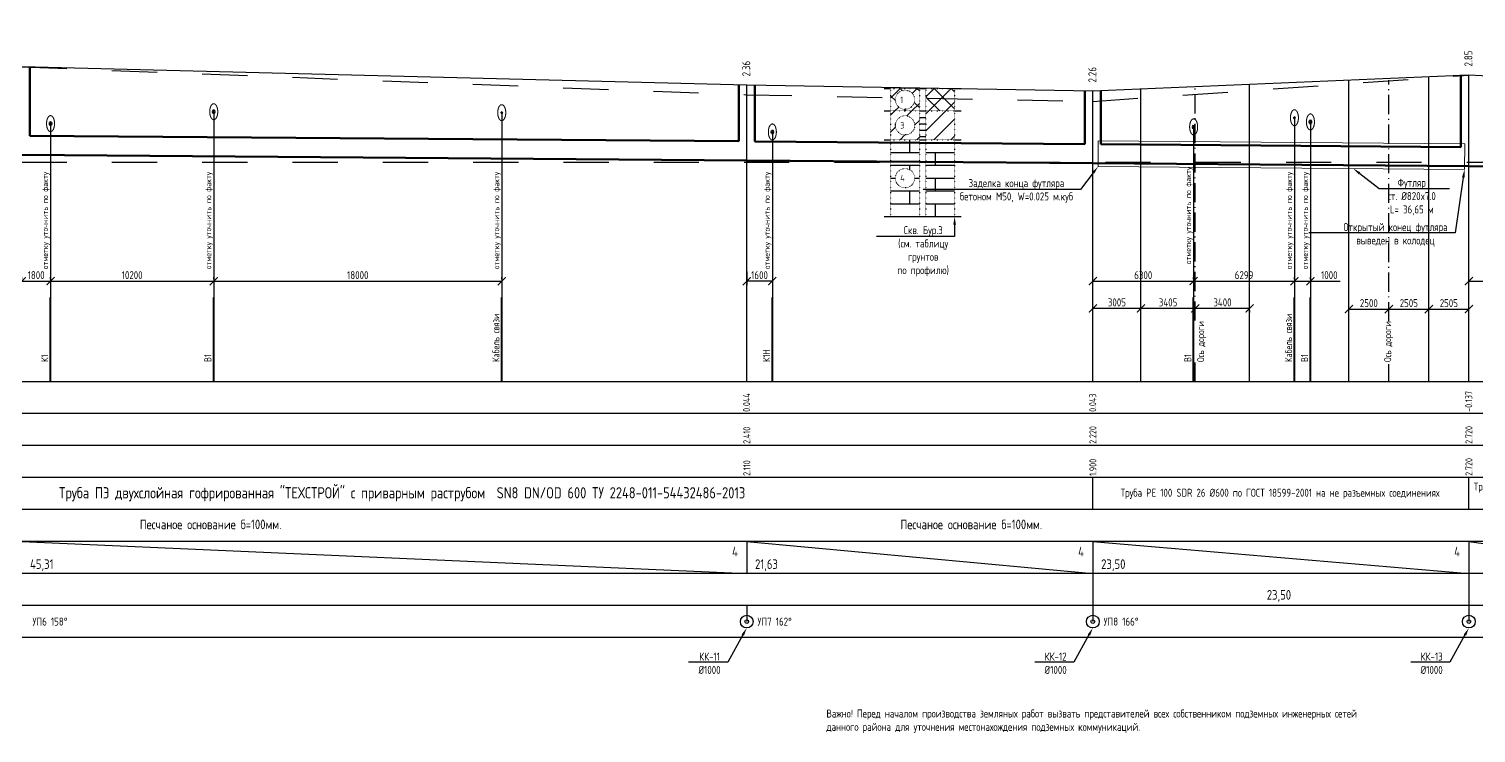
# Model space of a CAD drawing. Header units: millimetres. Extents: x 24859265 to 26550985, y 32092698 to 33532929.
# Drawn here: x 26192365 to 26237585, y 33120141 to 33142143 of the extents above; entities that cross this region are included whole.
import ezdxf
from ezdxf import colors
from ezdxf.entities.mleader import LeaderData, LeaderLine
from ezdxf.math import Vec2, Vec3

# ---------------------------------------------------------------- set-up
doc = ezdxf.new("R2010")
doc.units = ezdxf.units.MM
for name, pattern in [('ACAD_ISO10W100', [18.5, 12, -3, 0.5, -3]), ('L1', [1, 0, 1]), ('L2', [1, 0, 1]), ('L3', [1, 0, 1]), ('Штриховая', [2822.222233, 1411.111116, -1411.111116])]:
    doc.linetypes.add(name, pattern=pattern)
doc.layers.add('Выноски', color=7, linetype='Continuous')
doc.layers.add('Рамка и штамп', color=7, linetype='Continuous')
doc.layers.add('К1', color=30, linetype='Continuous', lineweight=40)
doc.layers.add('Труба профиль', color=7, linetype='Continuous', lineweight=50)
doc.styles.add('GOST 2.304', font='GOST_0.TTF')
doc.styles.get("Standard").update_dxf_attribs({"font": 'arial.ttf'})
doc.dimstyles.new('ISO-25', dxfattribs={"dimtxt": 2.5, "dimasz": 2.5, "dimexe": 1.25, "dimexo": 0.625, "dimtad": 1, "dimtxsty": 'Standard', "dimcen": 2.5, "dimadec": 0, "dimazin": 0, "dimtfac": 1, "dimtmove": 0, "dimatfit": 3, "dimfxl": 1, "dimarcsym": 0})

# ---------------------------------------------------------------- blocks, each defined once
blk = doc.blocks.new('_ArchTick')
at = {"color": 0, "linetype": 'ByBlock', "const_width": 0.15}
blk.add_lwpolyline([(-0.5, -0.5), (0.5, 0.5)], dxfattribs=at)
blk = doc.blocks.new('*D78')
at = {"color": 0, "lineweight": -2, "transparency": 16777216}
for p, q in [((26192140, 33134325), (26192140, 33134388)), ((26192140, 33134263), (26193040, 33134263)), ((26193040, 33134200), (26193040, 33134138))]:
    blk.add_line(p, q, dxfattribs=at)
at = {"color": 0, "lineweight": -2, "transparency": 16777216, "xscale": 250, "yscale": 250, "zscale": 250, "rotation": 180}
blk.add_blockref('_ArchTick', (26192140, 33134263), dxfattribs=at)
at = {"color": 0, "lineweight": -2, "transparency": 16777216, "xscale": 250, "yscale": 250, "zscale": 250}
blk.add_blockref('_ArchTick', (26193040, 33134263), dxfattribs=at)
at = {"color": 0, "transparency": 16777216, "insert": (26192590, 33134450), "char_height": 250, "attachment_point": 5, "style": 'GOST 2.304'}
blk.add_mtext('1800', dxfattribs=at)
blk = doc.blocks.new('*D79')
at = {"color": 0, "lineweight": -2, "transparency": 16777216}
for p, q in [((26193040, 33134325), (26193040, 33134388)), ((26193040, 33134263), (26198140, 33134263)), ((26198140, 33134306), (26198140, 33134138))]:
    blk.add_line(p, q, dxfattribs=at)
at = {"color": 0, "lineweight": -2, "transparency": 16777216, "xscale": 250, "yscale": 250, "zscale": 250, "rotation": 180}
blk.add_blockref('_ArchTick', (26193040, 33134263), dxfattribs=at)
at = {"color": 0, "lineweight": -2, "transparency": 16777216, "xscale": 250, "yscale": 250, "zscale": 250}
blk.add_blockref('_ArchTick', (26198140, 33134263), dxfattribs=at)
at = {"color": 0, "transparency": 16777216, "insert": (26195590, 33134450), "char_height": 250, "attachment_point": 5, "style": 'GOST 2.304'}
blk.add_mtext('10200', dxfattribs=at)
blk = doc.blocks.new('*D80')
at = {"color": 0, "lineweight": -2, "transparency": 16777216}
for p, q in [((26198140, 33134325), (26198140, 33134388)), ((26198140, 33134263), (26207140, 33134263)), ((26207140, 33134325), (26207140, 33134388))]:
    blk.add_line(p, q, dxfattribs=at)
at = {"color": 0, "lineweight": -2, "transparency": 16777216, "xscale": 250, "yscale": 250, "zscale": 250, "rotation": 180}
blk.add_blockref('_ArchTick', (26198140, 33134263), dxfattribs=at)
at = {"color": 0, "lineweight": -2, "transparency": 16777216, "xscale": 250, "yscale": 250, "zscale": 250}
blk.add_blockref('_ArchTick', (26207140, 33134263), dxfattribs=at)
at = {"color": 0, "transparency": 16777216, "insert": (26202640, 33134450), "char_height": 250, "attachment_point": 5, "style": 'GOST 2.304'}
blk.add_mtext('18000', dxfattribs=at)
blk = doc.blocks.new('*D81')
at = {"color": 0, "lineweight": -2, "transparency": 16777216}
for p, q in [((26214795, 33134568), (26214795, 33134138)), ((26215595, 33134568), (26215595, 33134138)), ((26215595, 33134263), (26214795, 33134263))]:
    blk.add_line(p, q, dxfattribs=at)
at = {"color": 0, "lineweight": -2, "transparency": 16777216, "xscale": 250, "yscale": 250, "zscale": 250, "rotation": 180}
blk.add_blockref('_ArchTick', (26214795, 33134263), dxfattribs=at)
at = {"color": 0, "lineweight": -2, "transparency": 16777216, "xscale": 250, "yscale": 250, "zscale": 250}
blk.add_blockref('_ArchTick', (26215595, 33134263), dxfattribs=at)
at = {"color": 0, "transparency": 16777216, "insert": (26215195, 33134450), "char_height": 250, "attachment_point": 5, "style": 'GOST 2.304'}
blk.add_mtext('1600', dxfattribs=at)
blk = doc.blocks.new('*D82')
at = {"color": 0, "lineweight": -2, "transparency": 16777216}
for p, q in [((26225610, 33134325), (26225610, 33134388)), ((26225610, 33134263), (26228760, 33134263)), ((26228760, 33134325), (26228760, 33134388))]:
    blk.add_line(p, q, dxfattribs=at)
at = {"color": 0, "lineweight": -2, "transparency": 16777216, "xscale": 250, "yscale": 250, "zscale": 250, "rotation": 180}
blk.add_blockref('_ArchTick', (26225610, 33134263), dxfattribs=at)
at = {"color": 0, "lineweight": -2, "transparency": 16777216, "xscale": 250, "yscale": 250, "zscale": 250}
blk.add_blockref('_ArchTick', (26228760, 33134263), dxfattribs=at)
at = {"color": 0, "transparency": 16777216, "insert": (26227185, 33134450), "char_height": 250, "attachment_point": 5, "style": 'GOST 2.304'}
blk.add_mtext('6300', dxfattribs=at)
blk = doc.blocks.new('*D83')
at = {"color": 0, "lineweight": -2, "transparency": 16777216}
for p, q in [((26228760, 33134325), (26228760, 33134388)), ((26228760, 33134263), (26231909, 33134263)), ((26231909, 33134325), (26231909, 33134388))]:
    blk.add_line(p, q, dxfattribs=at)
at = {"color": 0, "lineweight": -2, "transparency": 16777216, "xscale": 250, "yscale": 250, "zscale": 250, "rotation": 180}
blk.add_blockref('_ArchTick', (26228760, 33134263), dxfattribs=at)
at = {"color": 0, "lineweight": -2, "transparency": 16777216, "xscale": 250, "yscale": 250, "zscale": 250}
blk.add_blockref('_ArchTick', (26231909, 33134263), dxfattribs=at)
at = {"color": 0, "transparency": 16777216, "insert": (26230334, 33134450), "char_height": 250, "attachment_point": 5, "style": 'GOST 2.304'}
blk.add_mtext('6299', dxfattribs=at)
blk = doc.blocks.new('*D84')
at = {"color": 0, "lineweight": -2, "transparency": 16777216}
for p, q in [((26231909, 33134325), (26231909, 33134388)), ((26231909, 33134263), (26232409, 33134263)), ((26232409, 33134325), (26232409, 33134388)), ((26232409, 33134263), (26233338, 33134263))]:
    blk.add_line(p, q, dxfattribs=at)
at = {"color": 0, "lineweight": -2, "transparency": 16777216, "xscale": 250, "yscale": 250, "zscale": 250, "rotation": 180}
blk.add_blockref('_ArchTick', (26231909, 33134263), dxfattribs=at)
at = {"color": 0, "lineweight": -2, "transparency": 16777216, "xscale": 250, "yscale": 250, "zscale": 250}
blk.add_blockref('_ArchTick', (26232409, 33134263), dxfattribs=at)
at = {"color": 0, "transparency": 16777216, "insert": (26232999, 33134450), "char_height": 250, "attachment_point": 5, "style": 'GOST 2.304'}
blk.add_mtext('1000', dxfattribs=at)
blk = doc.blocks.new('*D85')
at = {"color": 0, "lineweight": -2, "transparency": 16777216}
for p, q in [((26237360, 33134325), (26237360, 33134388)), ((26237360, 33134263), (26239807, 33134263)), ((26239807, 33134325), (26239807, 33134388))]:
    blk.add_line(p, q, dxfattribs=at)
at = {"color": 0, "lineweight": -2, "transparency": 16777216, "xscale": 250, "yscale": 250, "zscale": 250, "rotation": 180}
blk.add_blockref('_ArchTick', (26237360, 33134263), dxfattribs=at)
at = {"color": 0, "lineweight": -2, "transparency": 16777216, "xscale": 250, "yscale": 250, "zscale": 250}
blk.add_blockref('_ArchTick', (26239807, 33134263), dxfattribs=at)
at = {"color": 0, "transparency": 16777216, "insert": (26238583, 33134450), "char_height": 250, "attachment_point": 5, "style": 'GOST 2.304'}
blk.add_mtext('4894', dxfattribs=at)
blk = doc.blocks.new('*D97')
at = {"color": 0, "lineweight": -2, "transparency": 16777216}
for p, q in [((26228810, 33133474), (26228810, 33133536)), ((26230510, 33133411), (26228810, 33133411)), ((26230510, 33133349), (26230510, 33133286))]:
    blk.add_line(p, q, dxfattribs=at)
at = {"color": 0, "lineweight": -2, "transparency": 16777216, "xscale": 250, "yscale": 250, "zscale": 250, "rotation": 180}
blk.add_blockref('_ArchTick', (26228810, 33133411), dxfattribs=at)
at = {"color": 0, "lineweight": -2, "transparency": 16777216, "xscale": 250, "yscale": 250, "zscale": 250}
blk.add_blockref('_ArchTick', (26230510, 33133411), dxfattribs=at)
at = {"color": 0, "transparency": 16777216, "insert": (26229660, 33133599), "char_height": 250, "attachment_point": 5, "style": 'GOST 2.304'}
blk.add_mtext('3400', dxfattribs=at)
blk = doc.blocks.new('*D98')
at = {"color": 0, "lineweight": -2, "transparency": 16777216}
for p, q in [((26227110, 33133474), (26227110, 33133536)), ((26228812, 33133411), (26227110, 33133411)), ((26228812, 33133474), (26228812, 33133536))]:
    blk.add_line(p, q, dxfattribs=at)
at = {"color": 0, "lineweight": -2, "transparency": 16777216, "xscale": 250, "yscale": 250, "zscale": 250, "rotation": 180}
blk.add_blockref('_ArchTick', (26227110, 33133411), dxfattribs=at)
at = {"color": 0, "lineweight": -2, "transparency": 16777216, "xscale": 250, "yscale": 250, "zscale": 250}
blk.add_blockref('_ArchTick', (26228812, 33133411), dxfattribs=at)
at = {"color": 0, "transparency": 16777216, "insert": (26227961, 33133599), "char_height": 250, "attachment_point": 5, "style": 'GOST 2.304'}
blk.add_mtext('3405', dxfattribs=at)
blk = doc.blocks.new('*D99')
at = {"color": 0, "lineweight": -2, "transparency": 16777216}
for p, q in [((26225610, 33133474), (26225610, 33133537)), ((26227112, 33133412), (26225610, 33133412)), ((26227112, 33133474), (26227112, 33133537))]:
    blk.add_line(p, q, dxfattribs=at)
at = {"color": 0, "lineweight": -2, "transparency": 16777216, "xscale": 250, "yscale": 250, "zscale": 250, "rotation": 180}
blk.add_blockref('_ArchTick', (26225610, 33133412), dxfattribs=at)
at = {"color": 0, "lineweight": -2, "transparency": 16777216, "xscale": 250, "yscale": 250, "zscale": 250}
blk.add_blockref('_ArchTick', (26227112, 33133412), dxfattribs=at)
at = {"color": 0, "transparency": 16777216, "insert": (26226361, 33133599), "char_height": 250, "attachment_point": 5, "style": 'GOST 2.304'}
blk.add_mtext('3005', dxfattribs=at)
blk = doc.blocks.new('*D100')
at = {"color": 0, "lineweight": -2, "transparency": 16777216}
for p, q in [((26233610, 33133451), (26233610, 33133513)), ((26233610, 33133388), (26234860, 33133388)), ((26234860, 33133451), (26234860, 33133513))]:
    blk.add_line(p, q, dxfattribs=at)
at = {"color": 0, "lineweight": -2, "transparency": 16777216, "xscale": 250, "yscale": 250, "zscale": 250, "rotation": 180}
blk.add_blockref('_ArchTick', (26233610, 33133388), dxfattribs=at)
at = {"color": 0, "lineweight": -2, "transparency": 16777216, "xscale": 250, "yscale": 250, "zscale": 250}
blk.add_blockref('_ArchTick', (26234860, 33133388), dxfattribs=at)
at = {"color": 0, "transparency": 16777216, "insert": (26234235, 33133576), "char_height": 250, "attachment_point": 5, "style": 'GOST 2.304'}
blk.add_mtext('2500', dxfattribs=at)
blk = doc.blocks.new('*D101')
at = {"color": 0, "lineweight": -2, "transparency": 16777216}
for p, q in [((26234857, 33133451), (26234857, 33133513)), ((26234857, 33133388), (26236110, 33133388)), ((26236110, 33133451), (26236110, 33133513))]:
    blk.add_line(p, q, dxfattribs=at)
at = {"color": 0, "lineweight": -2, "transparency": 16777216, "xscale": 250, "yscale": 250, "zscale": 250, "rotation": 180}
blk.add_blockref('_ArchTick', (26234857, 33133388), dxfattribs=at)
at = {"color": 0, "lineweight": -2, "transparency": 16777216, "xscale": 250, "yscale": 250, "zscale": 250}
blk.add_blockref('_ArchTick', (26236110, 33133388), dxfattribs=at)
at = {"color": 0, "transparency": 16777216, "insert": (26235483, 33133576), "char_height": 250, "attachment_point": 5, "style": 'GOST 2.304'}
blk.add_mtext('2505', dxfattribs=at)
blk = doc.blocks.new('*D102')
at = {"color": 0, "lineweight": -2, "transparency": 16777216}
for p, q in [((26236107, 33133450), (26236107, 33133513)), ((26236107, 33133388), (26237360, 33133388)), ((26237360, 33133450), (26237360, 33133513))]:
    blk.add_line(p, q, dxfattribs=at)
at = {"color": 0, "lineweight": -2, "transparency": 16777216, "xscale": 250, "yscale": 250, "zscale": 250, "rotation": 180}
blk.add_blockref('_ArchTick', (26236107, 33133388), dxfattribs=at)
at = {"color": 0, "lineweight": -2, "transparency": 16777216, "xscale": 250, "yscale": 250, "zscale": 250}
blk.add_blockref('_ArchTick', (26237360, 33133388), dxfattribs=at)
at = {"color": 0, "transparency": 16777216, "insert": (26236733, 33133575), "char_height": 250, "attachment_point": 5, "style": 'GOST 2.304'}
blk.add_mtext('2505', dxfattribs=at)

msp = doc.modelspace()

# ---------------------------------------------------------------- hatches: boundary and pattern name
at = {"linetype": 'Continuous'}
h = msp.add_hatch(dxfattribs=at)
h.set_pattern_fill('TEHNO', color=256, scale=3000, style=0)
h.set_pattern_definition([(45, (26214290.14, 33140281.27), (-265.165, 265.165), []), (135, (26214290.14, 33140281.27), (-265.165, -265.165), [])])
edge = h.paths.add_edge_path(flags=16)
edge.add_arc((26219740.1353, 33139931.2715), 300, 0, 360)
h.paths.add_polyline_path([(26220390.1353, 33139581.2715), (26221290.1353, 33139581.2715), (26221290.1353, 33140281.2715), (26220390.1353, 33140281.2715)])
h.paths.add_polyline_path([(26219290.1353, 33139581.2715), (26220190.1353, 33139581.2715), (26220190.1353, 33140281.2715), (26219290.1353, 33140281.2715)])
h = msp.add_hatch(dxfattribs=at)
h.set_pattern_fill('SUGL_D', color=256, scale=3000, style=0)
h.set_pattern_definition([(45, (26214290.14, 33140281.27), (-265.165, 265.165), [])])
edge = h.paths.add_edge_path(flags=16)
edge.add_arc((26219740.1353, 33139131.2715), 300, 0, 360)
h.paths.add_polyline_path([(26220390.1353, 33138681.2715), (26221290.1353, 33138681.2715), (26221290.1353, 33139581.2715), (26220390.1353, 33139581.2715)])
h.paths.add_polyline_path([(26219290.1353, 33138681.2715), (26220190.1353, 33138681.2715), (26220190.1353, 33139581.2715), (26219290.1353, 33139581.2715)])
h = msp.add_hatch(dxfattribs=at)
h.set_pattern_fill('IZVEST', color=256, scale=2000, style=0)
h.set_pattern_definition([(0, (26214290.14, 33140281.27), (0, 400), []), (90, (26214290.1, 33140281.3), (-800, 400), [400, -400])])
edge = h.paths.add_edge_path(flags=16)
edge.add_arc((26219740.1353, 33137481.2715), 300, 0, 360)
h.paths.add_polyline_path([(26220390.1353, 33136281.2715), (26221290.1353, 33136281.2715), (26221290.1353, 33138681.2715), (26220390.1353, 33138681.2715)])
h.paths.add_polyline_path([(26219290.1353, 33136281.2715), (26220190.1353, 33136281.2715), (26220190.1353, 33138681.2715), (26219290.1353, 33138681.2715)])

# ---------------------------------------------------------------- linework, layer by layer
for p, q in [((26214794.681, 33140388.0291), (26192139.681, 33140958.0291)), ((26214794.681, 33131125.0248), (26214794.681, 33140388.0291)), ((26225609.681, 33140198.0291), (26214794.681, 33140388.0291)), ((26237359.681, 33140698.0291), (26225609.681, 33140198.0291)), ((26230509.681, 33131125.0248), (26230509.681, 33140406.5398)), ((26233609.681, 33131125.0248), (26233609.681, 33140538.4547)), ((26236109.681, 33131125.0248), (26236109.681, 33140644.8377)), ((26237359.681, 33131125.0248), (26237359.681, 33140698.0291)), ((26244824.681, 33140328.0291), (26237359.681, 33140698.0291)), ((26225609.681, 33131125.0248), (26225609.681, 33140198.0291)), ((26227109.681, 33131125.0248), (26227109.681, 33140261.8589)), ((26198139.681, 33139507.0691), (26198139.681, 33132332.3111)), ((26207139.681, 33139507.0691), (26207139.681, 33132332.3111)), ((26193039.681, 33139134.5186), (26193039.681, 33132332.3111)), ((26228759.681, 33139032.0717), (26228759.681, 33132490.4101)), ((26231909.1296, 33139347.55), (26231909.1296, 33132332.3111)), ((26232409.3471, 33139187.3674), (26232409.3471, 33131125.0248)), ((26215594.681, 33138873.9727), (26215594.681, 33132332.3111)), ((26228809.681, 33131125.0248), (26228809.681, 33131717.3392)), ((26234859.681, 33131125.0248), (26234859.681, 33131663.4362)), ((26192139.6796, 33126125.0248), (26214794.6699, 33125125.0248)), ((26214794.6796, 33126125.0248), (26225609.6699, 33125125.0248)), ((26225609.6796, 33126125.0248), (26237359.6699, 33125125.0248)), ((26237359.6796, 33126125.0248), (26244824.6699, 33125125.0248))]:
    msp.add_line(p, q)
at = {"linetype": 'ACAD_ISO10W100', "ltscale": 50}
for p, q in [((26234859.681, 33133008.0152), (26234859.681, 33140538.4547)), ((26228809.681, 33133028.3495), (26228809.681, 33140334.1994))]:
    msp.add_line(p, q, dxfattribs=at)
at = {"color": 0}
for p, q in [((26219090.1353, 33140281.2715), (26219290.1353, 33140281.2715)), ((26220190.1353, 33140281.2715), (26220390.1353, 33140281.2715)), ((26221290.1353, 33140281.2715), (26221490.1353, 33140281.2715)), ((26219090.1353, 33139581.2715), (26219290.1353, 33139581.2715)), ((26220190.1353, 33139581.2715), (26220390.1353, 33139581.2715)), ((26220190.1353, 33139581.2715), (26220390.1353, 33139581.2715)), ((26221290.1353, 33139581.2715), (26221490.1353, 33139581.2715)), ((26220190.1353, 33139381.2715), (26220390.1353, 33139381.2715)), ((26220190.1353, 33139181.2715), (26220390.1353, 33139181.2715)), ((26219090.1353, 33138681.2715), (26219290.1353, 33138681.2715)), ((26220190.1353, 33138981.2715), (26220390.1353, 33138981.2715)), ((26220190.1353, 33138781.2715), (26220390.1353, 33138781.2715)), ((26220190.1353, 33138681.2715), (26220390.1353, 33138681.2715)), ((26221290.1353, 33138681.2715), (26221490.1353, 33138681.2715)), ((26219090.1353, 33136281.2715), (26219290.1353, 33136281.2715)), ((26220190.1353, 33136281.2715), (26220390.1353, 33136281.2715)), ((26221290.1353, 33136281.2715), (26221490.1353, 33136281.2715))]:
    msp.add_line(p, q, dxfattribs=at)
at = {"color": 0, "linetype": 'L3'}
for p, q in [((26219290.1353, 33140281.2715), (26220190.1353, 33140281.2715)), ((26220390.1353, 33140281.2715), (26221290.1353, 33140281.2715)), ((26219290.1353, 33138681.2715), (26220190.1353, 33138681.2715)), ((26219290.1353, 33138681.2715), (26219290.1353, 33136281.2715)), ((26220190.1353, 33138681.2715), (26220190.1353, 33136281.2715)), ((26220390.1353, 33138681.2715), (26221290.1353, 33138681.2715)), ((26220390.1353, 33138681.2715), (26220390.1353, 33136281.2715)), ((26221290.1353, 33138681.2715), (26221290.1353, 33136281.2715)), ((26219290.1353, 33136281.2715), (26220190.1353, 33136281.2715)), ((26220390.1353, 33136281.2715), (26221290.1353, 33136281.2715))]:
    msp.add_line(p, q, dxfattribs=at)
at = {"color": 0, "linetype": 'L1'}
for p, q in [((26219290.1353, 33140281.2715), (26220190.1353, 33140281.2715)), ((26219290.1353, 33140281.2715), (26219290.1353, 33139581.2715)), ((26220190.1353, 33140281.2715), (26220190.1353, 33139581.2715)), ((26220390.1353, 33140281.2715), (26221290.1353, 33140281.2715)), ((26220390.1353, 33140281.2715), (26220390.1353, 33139581.2715)), ((26221290.1353, 33140281.2715), (26221290.1353, 33139581.2715)), ((26219290.1353, 33139581.2715), (26220190.1353, 33139581.2715)), ((26220390.1353, 33139581.2715), (26221290.1353, 33139581.2715))]:
    msp.add_line(p, q, dxfattribs=at)
at = {"color": 0, "linetype": 'L2'}
for p, q in [((26219290.1353, 33139581.2715), (26220190.1353, 33139581.2715)), ((26219290.1353, 33139581.2715), (26219290.1353, 33138681.2715)), ((26220190.1353, 33139581.2715), (26220190.1353, 33138681.2715)), ((26220390.1353, 33139581.2715), (26221290.1353, 33139581.2715)), ((26220390.1353, 33139581.2715), (26220390.1353, 33138681.2715)), ((26221290.1353, 33139581.2715), (26221290.1353, 33138681.2715)), ((26219290.1353, 33138681.2715), (26220190.1353, 33138681.2715)), ((26220390.1353, 33138681.2715), (26221290.1353, 33138681.2715))]:
    msp.add_line(p, q, dxfattribs=at)
at = {"color": 4, "linetype": 'Штриховая'}
msp.add_line((26076424.681, 33137978.0291), (26285187.4693, 33137978.0291), dxfattribs=at)
at = {"lineweight": 40}
for p, q in [((26193039.681, 33131125.0248), (26193039.681, 33133747.0489)), ((26198139.681, 33131125.0248), (26198139.681, 33133747.0489)), ((26207139.681, 33131125.0248), (26207139.681, 33133747.0489)), ((26215594.681, 33131125.0248), (26215594.681, 33133747.0489)), ((26228759.681, 33131125.0248), (26228759.681, 33133747.0489)), ((26231909.1296, 33131125.0248), (26231909.1296, 33133747.0489)), ((26232409.3471, 33131125.0248), (26232409.3471, 33133747.0489))]:
    msp.add_line(p, q, dxfattribs=at)
at = {"color": 8, "linetype": 'Штриховая'}
msp.add_lwpolyline([(26076424.681, 33141598.0291), (26086859.681, 33141538.0291), (26090689.681, 33141308.0291), (26103624.681, 33141018.0291), (26111649.681, 33140998.0291), (26112499.681, 33140998.0291), (26130974.681, 33141288.0291), (26155664.681, 33140558.0291), (26180664.681, 33140958.0291), (26192139.681, 33140958.0291), (26214794.681, 33140088.0291), (26225609.681, 33139878.0291), (26237359.681, 33140698.0291)], dxfattribs=at)
at = {"color": 0, "linetype": 'L1'}
msp.add_circle((26219740.1353, 33139931.2715), 300, dxfattribs=at)
at = {"color": 0, "linetype": 'L2'}
msp.add_circle((26219740.1353, 33139131.2715), 300, dxfattribs=at)
at = {"color": 0, "linetype": 'L3'}
msp.add_circle((26219740.1353, 33137481.2715), 300, dxfattribs=at)
for centre in [(26214794.6781, 33123625.0188), (26225609.6781, 33123625.0188), (26237359.6781, 33123625.0188)]:
    msp.add_circle(centre, 57.8092)
at = {"layer": 'Рамка и штамп'}
for p, q in [((26069452.949, 33131125.0248), (26245938.8158, 33131125.0248)), ((26245938.8158, 33130125.0248), (26069452.949, 33130125.0248)), ((26245938.8158, 33129125.0248), (26069452.949, 33129125.0248)), ((26245938.8158, 33128125.0248), (26069452.949, 33128125.0248)), ((26225609.6796, 33127125.0248), (26225609.6796, 33128125.0248)), ((26237359.6892, 33127125.0248), (26237359.6892, 33128125.0248)), ((26245938.8158, 33127125.0248), (26069452.949, 33127125.0248)), ((26245938.8158, 33126125.0248), (26069452.949, 33126125.0248)), ((26214794.6796, 33126125.0248), (26214794.6699, 33125125.0248)), ((26225609.6796, 33126125.0248), (26225609.6554, 33123625.0188)), ((26237359.6796, 33126125.0248), (26237359.6554, 33123625.0188)), ((26245938.8158, 33125125.0248), (26069452.949, 33125125.0248)), ((26245938.8158, 33124125.0248), (26069452.949, 33124125.0248)), ((26214794.6603, 33124125.0248), (26214794.6554, 33123625.0188)), ((26245938.8158, 33123125.0248), (26069452.949, 33123125.0248))]:
    msp.add_line(p, q, dxfattribs=at)
at = {"layer": 'Рамка и штамп', "lineweight": 30}
for centre in [(26214794.6844, 33123625.0207), (26214794.6844, 33123625.0207), (26214794.6844, 33123625.0207), (26225609.6844, 33123625.0207), (26225609.6844, 33123625.0207), (26225609.6844, 33123625.0207), (26237359.6844, 33123625.0207), (26237359.6844, 33123625.0207), (26237359.6844, 33123625.0207)]:
    msp.add_circle(centre, 200, dxfattribs=at)
at = {"layer": 'Труба профиль'}
for p, q in [((26192389.681, 33140958.0291), (26192389.681, 33138808.4208)), ((26214544.681, 33138632.1573), (26214544.681, 33140399.3036)), ((26215044.681, 33140388.0291), (26215044.681, 33138628.1794)), ((26237109.681, 33138452.632), (26237109.681, 33140709.3036)), ((26225359.681, 33138546.114), (26225359.681, 33140209.3036)), ((26225859.681, 33140198.0291), (26225859.681, 33138542.1361)), ((26214544.681, 33138632.1573), (26192389.681, 33138808.4208)), ((26215044.681, 33138628.1794), (26225359.681, 33138546.114)), ((26214794.681, 33138030.1683), (26192139.681, 33138210.4097)), ((26225859.681, 33138542.1361), (26237109.681, 33138452.632)), ((26214794.681, 33138030.1683), (26225609.681, 33137944.1251)), ((26225609.681, 33137944.1251), (26237359.681, 33137850.643)), ((26237359.681, 33137850.643), (26245264.2173, 33137787.7551))]:
    msp.add_line(p, q, dxfattribs=at)
at = {"layer": 'Труба профиль', "color": 6, "lineweight": 20}
for p, q in [((26225778.5356, 33138642.7817), (26225772.1713, 33137842.8323)), ((26225778.5356, 33138642.7817), (26237229.3547, 33138551.6798)), ((26237229.3547, 33138551.6798), (26237222.9903, 33137751.7305)), ((26225772.1713, 33137842.8323), (26237222.9903, 33137751.7305))]:
    msp.add_line(p, q, dxfattribs=at)
at = {"layer": 'Труба профиль', "color": 3, "linetype": 'Штриховая', "lineweight": 9, "ltscale": 50}
for centre in [(26198139.681, 33139557.0691), (26207139.1296, 33139527.0387), (26231909.1296, 33139367.55), (26232409.3471, 33139237.3674), (26193039.681, 33139184.5186), (26215594.8985, 33138923.9727), (26228759.8985, 33139082.0717)]:
    msp.add_ellipse(centre, major_axis=(0, 250), ratio=0.5, dxfattribs=at)
at = {"layer": 'Труба профиль'}
for centre, major_axis in [((26198139.681, 33139557.0691), (0, 50)), ((26207139.1296, 33139527.0387), (0, 20)), ((26193039.681, 33139184.5186), (0, 50)), ((26228759.8985, 33139082.0717), (0, 50)), ((26231909.1296, 33139367.55), (0, 20)), ((26232409.3471, 33139237.3674), (0, 50)), ((26215594.8985, 33138923.9727), (0, 50))]:
    msp.add_ellipse(centre, major_axis=major_axis, ratio=0.5, dxfattribs=at)

# ---------------------------------------------------------------- texts
at = {"linetype": 'ByBlock', "lineweight": 40, "ltscale": 400, "style": 'GOST 2.304'}
for s, p in [('2.85', (26237469.3906, 33140971.6411)), ('2.36', (26214904.3906, 33140661.6411)), ('2.26', (26225719.3906, 33140471.6411))]:
    msp.add_text(s, height=250, rotation=90, dxfattribs=at).set_placement(p)
at = {"style": 'GOST 2.304'}
for s, p in [('1', (26219590.1353, 33139831.2715)), ('3', (26219590.1353, 33139031.2715)), ('4', (26219590.1353, 33137381.2715))]:
    msp.add_text(s, height=200, dxfattribs=at).set_placement(p)
at = {"layer": 'К1', "color": 1, "insert": (26217284.984, 33120875.8302), "char_height": 250, "width": 16957.976015, "attachment_point": 1, "style": 'GOST 2.304'}
msp.add_mtext('Важно! Перед началом производства земляных работ вызвать представителей всех собственником подземных инженерных сетей данного района для уточнения местонахождения подземных коммуникаций.', dxfattribs=at)
at = {"layer": 'Рамка и штамп', "linetype": 'ACAD_ISO10W100', "style": 'GOST 2.304'}
for s, height, p in [('отметку уточнить по факту', 180, (26228681.4856, 33134794.4876)), ('отметку уточнить по факту', 180, (26192961.4856, 33134636.3886)), ('отметку уточнить по факту', 180, (26198061.4856, 33134636.3886)), ('отметку уточнить по факту', 180, (26207061.4856, 33134636.3886)), ('отметку уточнить по факту', 180, (26215516.4856, 33134636.3886)), ('отметку уточнить по факту', 180, (26231830.9341, 33134636.3886)), ('отметку уточнить по факту', 180, (26232331.1516, 33134636.3886)), ('Кабель связи', 220, (26207066.8, 33131735.8785)), ('Кабель связи', 220, (26231836.2486, 33131735.8785)), ('Ось дороги', 220, (26229088.9296, 33131735.8785)), ('Ось дороги', 220, (26234933.0321, 33131735.8785)), ('К1', 220, (26192966.8, 33131735.8785)), ('В1', 220, (26198066.8, 33131735.8785)), ('К1Н', 220, (26215521.8, 33131735.8785)), ('В1', 220, (26228686.8, 33131735.8785)), ('В1', 220, (26232336.466, 33131735.8785)), ('0.044', 220, (26214900.1724, 33130178.2195)), ('0.043', 220, (26225715.1724, 33130178.2195)), ('-0.137', 220, (26237465.1724, 33130178.2195)), ('2.410', 220, (26214907.2057, 33129178.2195)), ('2.220', 220, (26225722.2057, 33129178.2195)), ('2.720', 220, (26237472.2057, 33129178.2195)), ('2.110', 220, (26214907.2057, 33128178.2195)), ('1.900', 220, (26225722.2057, 33128178.2195)), ('2.720', 220, (26237472.2057, 33128178.2195))]:
    msp.add_text(s, height=height, rotation=90, dxfattribs=at).set_placement(p)
for s, height, p in [('4', 300, (26214336.5158, 33125661.6561)), ('4', 300, (26225151.5158, 33125661.6561)), ('4', 300, (26236901.5158, 33125661.6561)), ('45,31', 300, (26192399.6755, 33125269.9454)), ('21,63', 300, (26215054.6755, 33125269.9454)), ('23,50', 300, (26225869.6755, 33125269.9454)), ('23,50', 300, (26231045.4372, 33124309.3991)), ('УП6 158°', 250, (26192476.2603, 33123498.634)), ('УП7 162°', 250, (26215131.2603, 33123498.634)), ('УП8 166°', 250, (26225946.2603, 33123498.634))]:
    msp.add_text(s, height=height, dxfattribs=at).set_placement(p)
for s, insert, char_height, width, attachment_point in [('Труба ПЭ двухслойная гофрированная "ТЕХСТРОЙ" с приварным раструбом  SN8 DN/OD 600 ТУ 2248-011-54432486-2013', (26204026.9592, 33127601.8043), 350, 37965.62979, 5), ('{\\C0;Труба PE 100 SDR 26 %%C600 по ГОСТ 18599-2001 на не разъемных соединениях}', (26231459.6594, 33127616.866), 250, 28923.252891, 5), ('Труба ПЭ двухслойная гофрированная "ТЕХСТРОЙ" с приварным\\Pраструбом  SN8 DN/OD 600 ТУ 2248-011-54432486-2013', (26241595.092, 33127601.8043), 250, 37965.62979, 5), ('Песчаное основание б=100мм.', (26198041.6648, 33126810.2615), 300, 6494.082854, 2), ('Песчаное основание б=100мм.', (26221811.6211, 33126810.2615), 300, 6494.082854, 2)]:
    msp.add_mtext(s, dxfattribs=dict(at, insert=insert, char_height=char_height, width=width, attachment_point=attachment_point))

# ---------------------------------------------------------------- dimensions: what is measured, and where the dimension line sits
for base, p1, p2, picture, middle in [((26193039.681, 33134262.5841), (26192139.681, 33134262.5841), (26193039.681, 33134262.5841), '*D78', (26192589.681, 33134450.1734)), ((26198139.681, 33134262.5841), (26193039.681, 33134262.5841), (26198139.681, 33134368.3033), '*D79', (26195589.681, 33134450.2628)), ((26207139.681, 33134262.5841), (26198139.681, 33134262.5841), (26207139.681, 33134262.5841), '*D80', (26202639.681, 33134450.1734)), ((26214794.681, 33134262.5841), (26215594.681, 33134630.1949), (26214794.681, 33134630.1949), '*D81', (26215194.681, 33134450.2628)), ((26228759.681, 33134262.5841), (26225609.681, 33134262.5841), (26228759.681, 33134262.5841), '*D82', (26227184.681, 33134450.2628)), ((26231909.1296, 33134262.5841), (26228759.681, 33134262.5841), (26231909.1296, 33134262.5841), '*D83', (26230334.4053, 33134450.3521)), ((26232409.3471, 33134262.5841), (26231909.1296, 33134262.5841), (26232409.3471, 33134262.5841), '*D84', (26232998.8306, 33134450.1734)), ((26239806.6375, 33134262.5841), (26237359.681, 33134262.5841), (26239806.6375, 33134262.5841), '*D85', (26238583.1593, 33134450.2628)), ((26225609.681, 33133411.8365), (26227112.181, 33133411.8365), (26225609.681, 33133411.8365), '*D99', (26226360.931, 33133599.4258)), ((26227109.681, 33133411.4198), (26228812.181, 33133411.4198), (26227109.681, 33133411.4198), '*D98', (26227960.931, 33133599.0092)), ((26228809.681, 33133411.0031), (26230509.681, 33133411.0031), (26228809.681, 33133411.0031), '*D97', (26229659.681, 33133598.5925)), ((26234859.681, 33133388.1363), (26233609.681, 33133388.1363), (26234859.681, 33133388.1363), '*D100', (26234234.681, 33133575.815)), ((26236109.681, 33133388.1363), (26234857.181, 33133388.1363), (26236109.681, 33133388.1363), '*D101', (26235483.431, 33133575.815)), ((26237359.681, 33133387.7197), (26236107.181, 33133387.7197), (26237359.681, 33133387.7197), '*D102', (26236733.431, 33133575.3984))]:
    dim = msp.add_linear_dim(base=base, p1=p1, p2=p2, dimstyle='ISO-25', override={"dimscale": 100, "dimdec": 0, "dimlfac": 2, "dimtxsty": 'GOST 2.304', "dimblk1": 'ArchTick', "dimblk2": 'ArchTick', "dimsah": 1})
    dim.commit()
    dim.dimension.update_dxf_attribs({"geometry": picture, "text_midpoint": middle})

# ---------------------------------------------------------------- leaders
at = {"layer": 'Выноски', "color": 0, "lineweight": -2}
ml = msp.add_multileader_mtext('Standard', dxfattribs=at)
ml.set_content('\\A1;{\\C0;PE 100 SDR 17\\PDN250, L=65 м, h\\H0.7x;\\S^ лот;\\H1.4286x;=1.3 м,\\PСброс условно-чистых стоков в р.Бельбек}', color=5, style='GOST 2.304')
ml.set_leader_properties(lineweight=-3)
ml.build(insert=Vec2(0, 0))
ml.multileader.update_dxf_attribs({"text_left_attachment_type": 6, "text_right_attachment_type": 6, "dogleg_length": 1, "arrow_head_size": 250, "scale": 100})
ctx = ml.context
ctx.base_point, ctx.scale, ctx.char_height, ctx.arrow_head_size, ctx.landing_gap_size, ctx.plane_origin = Vec3(26355468.9519, 33141526.3866), 100, 250, 250, 180, Vec3(26313105.5098, 33121257.1893)
ctx.left_attachment, ctx.right_attachment, ctx.text_align_type = 6, 6, 1
notes = []
notes.append((ctx, [(0, (1, 1, 0), (26355448.9823, 33141526.3866), (1, 0), 19.9696, [(1, [(26354643.5309, 33142143.4931)], 0, [])])]))
ctx.mtext.insert, ctx.mtext.width, ctx.mtext.alignment, ctx.mtext.flow_direction = Vec3(26357234.8537, 33141847.6381), 3875, 2, 5
ml = msp.add_multileader_mtext('Standard', dxfattribs=at)
ml.set_content('{\\C0;Заделка конца футляра\\Pбетоном М50, W=0.025 м.куб}', color=5, style='GOST 2.304')
ml.set_leader_properties(lineweight=-3)
ml.build(insert=Vec2(0, 0))
ml.multileader.update_dxf_attribs({"text_left_attachment_type": 6, "text_right_attachment_type": 6, "dogleg_length": 1, "arrow_head_size": 250, "scale": 100})
ctx = ml.context
ctx.base_point, ctx.scale, ctx.char_height, ctx.arrow_head_size, ctx.landing_gap_size, ctx.plane_origin = Vec3(26221246.6356, 33137129.8614), 100, 250, 250, 180, Vec3(26183703.3823, 33118749.2219)
ctx.left_attachment, ctx.right_attachment, ctx.text_align_type = 6, 6, 1
notes.append((ctx, [(1, (1, 1, 0), (26225220.9583, 33137129.8614), (-1, 0), 19.9696, [(1, [(26225772.1713, 33137842.8323)], 0, [])])]))
ctx.mtext.insert, ctx.mtext.alignment, ctx.mtext.flow_direction = Vec3(26223223.8122, 33137451.1624), 2, 5
ml = msp.add_multileader_mtext('Standard', dxfattribs=at)
ml.set_content('{\\C0;Открытый конец футляра\\Pвыведен в колодец}', color=5, style='GOST 2.304')
ml.set_leader_properties(lineweight=-3)
ml.build(insert=Vec2(0, 0))
ml.multileader.update_dxf_attribs({"text_left_attachment_type": 6, "text_right_attachment_type": 6, "dogleg_length": 1, "arrow_head_size": 250, "scale": 100})
ctx = ml.context
ctx.base_point, ctx.scale, ctx.char_height, ctx.arrow_head_size, ctx.landing_gap_size, ctx.plane_origin = Vec3(26233222.8173, 33135777.3379), 100, 250, 250, 180, Vec3(26199442.7886, 33119033.6578)
ctx.left_attachment, ctx.right_attachment, ctx.text_align_type = 6, 6, 1
notes.append((ctx, [(1, (1, 1, 0), (26236934.0949, 33135777.3379), (-1, 0), 19.9696, [(1, [(26237222.9903, 33137751.7305)], 0, [])])]))
ctx.mtext.insert, ctx.mtext.alignment, ctx.mtext.flow_direction = Vec3(26235068.4714, 33136077.3379), 2, 5
ml = msp.add_multileader_mtext('Standard', dxfattribs=at)
ml.set_content('{\\C0;Футляр\\Pст. %%C820x7.0\\PL= 36,65 м}', color=5, style='GOST 2.304')
ml.set_leader_properties(lineweight=-3)
ml.build(insert=Vec2(0, 0))
ml.multileader.update_dxf_attribs({"text_left_attachment_type": 6, "text_right_attachment_type": 6, "dogleg_length": 1, "arrow_head_size": 250, "scale": 100})
ctx = ml.context
ctx.base_point, ctx.scale, ctx.char_height, ctx.arrow_head_size, ctx.landing_gap_size, ctx.plane_origin = Vec3(26234574.6362, 33137162.2611), 100, 250, 250, 180, Vec3(26192211.1941, 33116893.0638)
ctx.left_attachment, ctx.right_attachment, ctx.text_align_type = 6, 6, 1
notes.append((ctx, [(0, (1, 1, 0), (26234554.6667, 33137162.2611), (1, 0), 19.9696, [(1, [(26233749.2152, 33137779.3676)], 0, [])])]))
ctx.mtext.insert, ctx.mtext.alignment, ctx.mtext.flow_direction = Vec3(26235573.9715, 33137462.2611), 2, 5
ml = msp.add_multileader_mtext('Standard', dxfattribs=at)
ml.set_content('{\\C0;Скв. Бур.3\\P(см. таблицу\\Pгрунтов \\Pпо профилю)}', color=5, style='GOST 2.304')
ml.set_leader_properties(lineweight=-3)
ml.build(insert=Vec2(0, 0))
ml.multileader.update_dxf_attribs({"text_left_attachment_type": 6, "text_right_attachment_type": 6, "dogleg_length": 1, "arrow_head_size": 250, "scale": 100})
ctx = ml.context
ctx.base_point, ctx.scale, ctx.char_height, ctx.arrow_head_size, ctx.landing_gap_size, ctx.plane_origin = Vec3(26219350.3012, 33135659.8233), 100, 250, 250, 180, Vec3(26179773.5876, 33117279.1837)
ctx.left_attachment, ctx.right_attachment, ctx.text_align_type = 6, 6, 1
notes.append((ctx, [(1, (1, 1, 0), (26221291.1636, 33135659.8233), (-1, 0), 19.9696, [(1, [(26221290.1353, 33136281.2715)], 0, [])])]))
ctx.mtext.insert, ctx.mtext.alignment, ctx.mtext.flow_direction = Vec3(26220308.4921, 33135981.3029), 2, 5
ml = msp.add_multileader_mtext('Standard', dxfattribs=at)
ml.set_content('{\\C0;КК-11\\P%%C1000}', color=5, style='GOST 2.304')
ml.set_leader_properties(lineweight=-3)
ml.build(insert=Vec2(0, 0))
ml.multileader.update_dxf_attribs({"text_left_attachment_type": 6, "text_right_attachment_type": 6, "dogleg_length": 1, "arrow_head_size": 250, "scale": 100})
ctx = ml.context
ctx.base_point, ctx.scale, ctx.char_height, ctx.arrow_head_size, ctx.landing_gap_size, ctx.plane_origin = Vec3(26213086.319, 33122355.6141), 100, 250, 250, 180, Vec3(26172725.8954, 33104331.4103)
ctx.left_attachment, ctx.right_attachment, ctx.text_align_type = 6, 6, 1
notes.append((ctx, [(1, (1, 1, 0), (26214199.1335, 33122355.6141), (-1, 0), 19.9696, [(1, [(26214794.6844, 33123425.0207)], 0, [])])]))
ctx.mtext.insert, ctx.mtext.alignment, ctx.mtext.flow_direction = Vec3(26213632.7415, 33122655.6141), 2, 5
ml = msp.add_multileader_mtext('Standard', dxfattribs=at)
ml.set_content('{\\C0;КК-12\\P%%C1000}', color=5, style='GOST 2.304')
ml.set_leader_properties(lineweight=-3)
ml.build(insert=Vec2(0, 0))
ml.multileader.update_dxf_attribs({"text_left_attachment_type": 6, "text_right_attachment_type": 6, "dogleg_length": 1, "arrow_head_size": 250, "scale": 100})
ctx = ml.context
ctx.base_point, ctx.scale, ctx.char_height, ctx.arrow_head_size, ctx.landing_gap_size, ctx.plane_origin = Vec3(26223901.319, 33122355.6141), 100, 250, 250, 180, Vec3(26183540.8954, 33104331.4103)
ctx.left_attachment, ctx.right_attachment, ctx.text_align_type = 6, 6, 1
notes.append((ctx, [(1, (1, 1, 0), (26225014.1335, 33122355.6141), (-1, 0), 19.9696, [(1, [(26225609.6844, 33123425.0207)], 0, [])])]))
ctx.mtext.insert, ctx.mtext.alignment, ctx.mtext.flow_direction = Vec3(26224447.7415, 33122655.6141), 2, 5
ml = msp.add_multileader_mtext('Standard', dxfattribs=at)
ml.set_content('{\\C0;КК-13\\P%%C1000}', color=5, style='GOST 2.304')
ml.set_leader_properties(lineweight=-3)
ml.build(insert=Vec2(0, 0))
ml.multileader.update_dxf_attribs({"text_left_attachment_type": 6, "text_right_attachment_type": 6, "dogleg_length": 1, "arrow_head_size": 250, "scale": 100})
ctx = ml.context
ctx.base_point, ctx.scale, ctx.char_height, ctx.arrow_head_size, ctx.landing_gap_size, ctx.plane_origin = Vec3(26235651.319, 33122355.6141), 100, 250, 250, 180, Vec3(26195290.8954, 33104331.4103)
ctx.left_attachment, ctx.right_attachment, ctx.text_align_type = 6, 6, 1
notes.append((ctx, [(1, (1, 1, 0), (26236764.1335, 33122355.6141), (-1, 0), 19.9696, [(1, [(26237359.6844, 33123425.0207)], 0, [])])]))
ctx.mtext.insert, ctx.mtext.alignment, ctx.mtext.flow_direction = Vec3(26236197.7415, 33122655.6141), 2, 5
for ctx, leaders in notes:
    for number, flags, end, landing, length, lines in leaders:
        leader = LeaderData()
        leader.index, (leader.has_last_leader_line, leader.has_dogleg_vector, leader.attachment_direction) = number, flags
        leader.last_leader_point, leader.dogleg_vector, leader.dogleg_length = Vec3(end), Vec3(landing), length
        for number, points, colour, breaks in lines:
            line = LeaderLine()
            line.index, line.vertices, line.color, line.breaks = number, Vec3.list(points), colors.encode_raw_color(colour), breaks
            leader.lines.append(line)
        ctx.leaders.append(leader)

doc.saveas('drawing.dxf')
